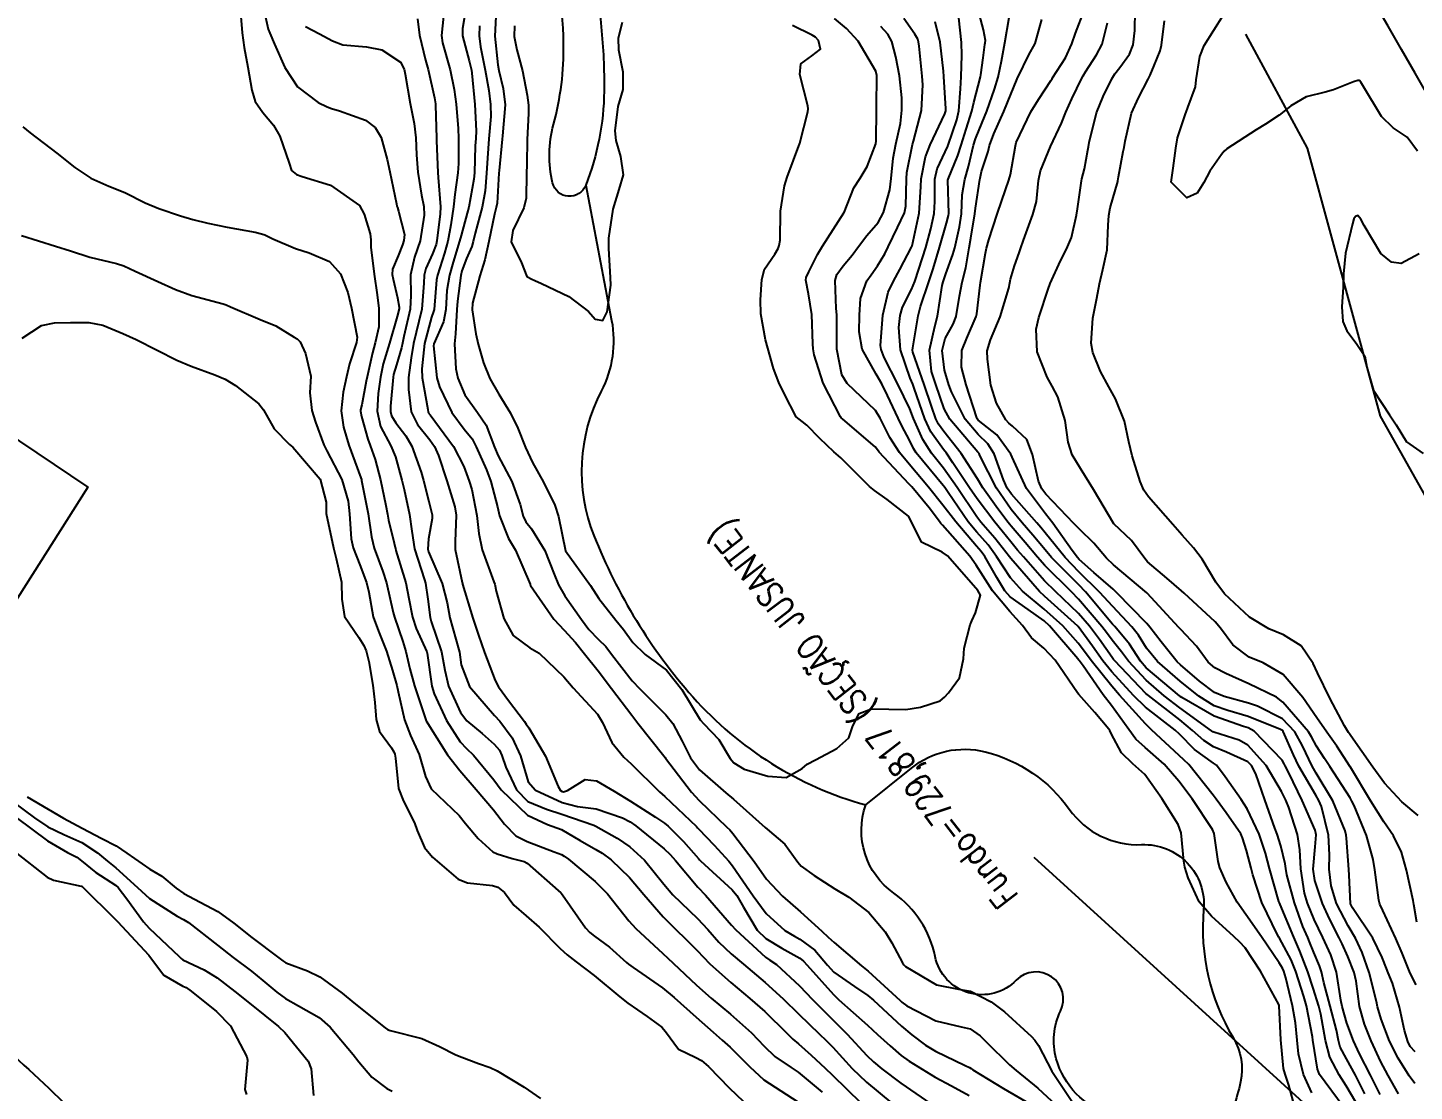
# Model space of a CAD drawing. Header units: metres. Extents: x 318500 to 325275, y 7408834 to 7428799.
# Drawn here: x 320162.8 to 320243.8, y 7410652.6 to 7410714.8 of the extents above; entities that cross this region are included whole.
import ezdxf

# ---------------------------------------------------------------- set-up
doc = ezdxf.new("R2010")
doc.units = ezdxf.units.M
doc.header["$MEASUREMENT"] = 0
doc.linetypes.add('CONTINUO', pattern=[0])
for name, color, linetype in [('Curvas de Nivel 1m', 11, 'Continuous'), ('Curvas de Nivel 5m', 15, 'Continuous'), ('Divisas', 45, 'Continuous'), ('Edificações', 30, 'Continuous'), ('Hidrografia', 140, 'Continuous'), ('Linha Férrea', 20, 'Continuous'), ('TEXTO', 45, 'Continuous'), ('Vias Secundárias', 230, 'Continuous')]:
    doc.layers.add(name, color=color, linetype=linetype)
doc.styles.add('ROMANS', font='romans', dxfattribs={"height": 0.2})

msp = doc.modelspace()

# ---------------------------------------------------------------- linework, layer by layer
at = {"layer": 'Curvas de Nivel 1m', "flags": 128}
for points, elevation in [([(320176.603, 7410715.721), (320176.833, 7410714.677), (320176.923, 7410714.435), (320177.21, 7410713.801), (320177.799, 7410712.421), (320178.543, 7410711.294), (320179.756, 7410710.392), (320180.274, 7410710.131), (320180.527, 7410710.031), (320180.994, 7410709.907), (320182.52, 7410709.361), (320183.08, 7410708.916), (320183.427, 7410708.346), (320183.771, 7410707.06), (320183.942, 7410706.338), (320184.324, 7410704.46), (320184.351, 7410704.331), (320184.374, 7410704.256), (320184.447, 7410704.041), (320184.786, 7410702.677), (320184.762, 7410702.325), (320184.68, 7410702.072), (320184.416, 7410701.427), (320184.084, 7410700.655), (320184.074, 7410700.335), (320184.124, 7410700.062), (320184.38, 7410698.985), (320184.481, 7410698.438), (320184.479, 7410698.328), (320184.366, 7410697.881), (320183.91, 7410696.337), (320183.548, 7410695.125), (320183.388, 7410694.344), (320183.257, 7410693.395), (320183.19, 7410692.347), (320183.389, 7410691.451), (320183.986, 7410690.334), (320184.26, 7410689.687), (320184.636, 7410688.324), (320184.767, 7410687.787), (320185.091, 7410686.317), (320185.225, 7410685.34), (320185.376, 7410684.312), (320185.961, 7410682.505), (320186.023, 7410682.302), (320186.146, 7410681.38), (320186.291, 7410680.298), (320186.352, 7410680.073), (320186.956, 7410678.292), (320187.154, 7410677.229), (320187.367, 7410676.287), (320188.057, 7410674.755), (320188.441, 7410674.274), (320189.319, 7410673.537), (320190.037, 7410672.905), (320190.335, 7410672.547), (320190.482, 7410672.243), (320190.702, 7410671.558), (320191.332, 7410670.23), (320191.99, 7410669.565), (320193.085, 7410669.108), (320193.979, 7410668.818), (320195.844, 7410668.172), (320195.935, 7410668.136), (320195.969, 7410668.112), (320197.218, 7410667.407), (320197.958, 7410666.906), (320198.806, 7410666.131), (320199.929, 7410664.73), (320200.463, 7410664.112), (320201.899, 7410662.722), (320202.5, 7410662.081), (320203.154, 7410661.342), (320203.876, 7410660.648), (320204.586, 7410660.053), (320205.854, 7410658.981), (320206.906, 7410658.024), (320207.827, 7410657.132), (320209.006, 7410655.992), (320209.417, 7410655.597), (320209.802, 7410655.206), (320210.941, 7410653.968), (320211.778, 7410653.154), (320213.249, 7410651.938)], 734), ([(320187.101, 7410715.799), (320186.954, 7410714.296), (320187.015, 7410713.864), (320187.459, 7410712.291), (320187.689, 7410711.142), (320187.804, 7410710.287), (320187.93, 7410708.872), (320187.946, 7410708.286), (320187.95, 7410706.823), (320187.903, 7410706.286), (320187.731, 7410705.017), (320187.654, 7410704.288), (320187.496, 7410703.232), (320187.32, 7410702.291), (320187.134, 7410701.579), (320186.714, 7410700.297), (320186.661, 7410700.033), (320186.515, 7410698.299), (320186.492, 7410698.175), (320186.365, 7410697.842), (320185.962, 7410696.306), (320185.8, 7410694.836), (320185.816, 7410694.308), (320186.147, 7410692.448), (320186.178, 7410692.302), (320186.216, 7410692.228), (320186.288, 7410692.137), (320187.646, 7410690.286), (320188.253, 7410689.129), (320188.568, 7410688.275), (320188.718, 7410687.788), (320189.013, 7410686.268), (320189.134, 7410685.201), (320189.327, 7410684.263), (320190.018, 7410682.396), (320190.062, 7410682.251), (320190.154, 7410681.842), (320190.591, 7410680.243), (320191.14, 7410679.254), (320192.113, 7410678.522), (320192.649, 7410678.215), (320194.09, 7410676.839), (320194.643, 7410676.192), (320196.057, 7410674.649), (320196.354, 7410674.165), (320196.891, 7410673.01), (320197.595, 7410672.147), (320198.024, 7410671.748), (320199.691, 7410670.123), (320199.996, 7410669.838), (320201.842, 7410668.092), (320201.904, 7410668.026), (320201.969, 7410667.961), (320202.883, 7410667), (320203.732, 7410666.063), (320203.946, 7410665.792), (320205.153, 7410664.048), (320205.905, 7410663.017), (320206.995, 7410662.023), (320207.561, 7410661.689), (320207.885, 7410661.513), (320208.756, 7410660.874), (320209.493, 7410659.986), (320209.864, 7410659.59), (320211.078, 7410658.741), (320211.844, 7410658.233), (320212.175, 7410657.955), (320213.817, 7410656.426), (320214.421, 7410655.921), (320215.223, 7410655.328), (320215.801, 7410654.978), (320217.54, 7410654.135), (320217.791, 7410654.025), (320217.876, 7410653.964), (320217.987, 7410653.877), (320219.774, 7410652.788), (320221.452, 7410651.825)], 731), ([(320190.152, 7410715.804), (320190.076, 7410714.258), (320190.238, 7410712.581), (320190.302, 7410712.254), (320190.544, 7410711.195), (320190.678, 7410710.248), (320190.512, 7410708.43), (320190.487, 7410708.25), (320190.318, 7410706.417), (320190.305, 7410706.253), (320190.194, 7410704.513), (320190.153, 7410704.254), (320190.05, 7410703.86), (320189.714, 7410702.261), (320189.487, 7410701.191), (320189.193, 7410700.268), (320188.765, 7410698.663), (320188.746, 7410698.274), (320188.953, 7410696.868), (320189.098, 7410696.269), (320189.409, 7410695.188), (320189.776, 7410694.258), (320190.307, 7410693.357), (320190.988, 7410692.24), (320191.411, 7410691.363), (320191.858, 7410690.226), (320192.257, 7410689.351), (320192.903, 7410688.213), (320193.569, 7410686.858), (320193.792, 7410686.204), (320194.19, 7410684.2), (320195.658, 7410682.178), (320196.149, 7410681.417), (320197.125, 7410680.155), (320197.578, 7410679.602), (320198.117, 7410678.838), (320198.846, 7410678.133), (320200.097, 7410677.231), (320200.989, 7410676.106), (320202.054, 7410674.326), (320202.263, 7410674.087), (320203.145, 7410673.178), (320203.802, 7410672.063), (320204.026, 7410671.822), (320204.626, 7410671.449), (320206.015, 7410671.033), (320207.081, 7410670.957), (320208.022, 7410671.476), (320208.304, 7410671.728), (320208.791, 7410671.999), (320210.037, 7410672.647), (320210.733, 7410673.283), (320210.97, 7410673.971), (320211.341, 7410674.687), (320212.065, 7410674.965), (320213.065, 7410674.945), (320214.065, 7410674.928), (320214.921, 7410675.063), (320216.073, 7410675.438), (320216.331, 7410675.643), (320216.563, 7410675.895), (320217.201, 7410676.781), (320217.432, 7410677.887), (320217.481, 7410678.521), (320217.829, 7410679.883), (320217.911, 7410680.104), (320218.14, 7410680.579), (320218.432, 7410681.6), (320218.261, 7410681.878), (320218.162, 7410682.009), (320216.507, 7410683.897), (320216.192, 7410684.115), (320214.981, 7410684.702), (320214.383, 7410685.927), (320214.214, 7410686.215), (320212.984, 7410687.193), (320212.236, 7410687.713), (320211.939, 7410687.963), (320210.265, 7410689.621), (320209.86, 7410689.986), (320209.038, 7410690.759), (320208.285, 7410691.538), (320208.019, 7410691.745), (320207.665, 7410692.019), (320206.987, 7410693.353), (320206.65, 7410694.035), (320206.332, 7410694.856), (320205.999, 7410696.044), (320205.879, 7410696.521), (320205.597, 7410698.048), (320205.578, 7410698.852), (320205.655, 7410700.047), (320205.807, 7410700.648), (320206.422, 7410701.522), (320206.609, 7410701.856), (320206.679, 7410702.036), (320206.733, 7410702.336), (320206.756, 7410704.035), (320206.986, 7410705.518), (320207.128, 7410706.03), (320207.498, 7410707.022), (320207.886, 7410708.019), (320208.349, 7410709.833), (320208.372, 7410710.012), (320208.347, 7410710.198), (320207.884, 7410712.02), (320207.936, 7410712.653), (320208.576, 7410713.106), (320209.082, 7410713.503), (320208.97, 7410714.004), (320208.792, 7410714.207), (320208.593, 7410714.312), (320207.457, 7410714.886)], 728), ([(320241.773, 7410652.438), (320241.203, 7410653.566), (320240.566, 7410654.809), (320240.2, 7410655.576), (320239.825, 7410656.611), (320239.545, 7410657.584), (320239.471, 7410657.96), (320239.22, 7410659.59), (320238.882, 7410660.597), (320238.41, 7410661.602), (320237.906, 7410662.672), (320237.527, 7410663.616), (320237.354, 7410664.193), (320237.125, 7410665.622), (320237.069, 7410666.731), (320236.934, 7410667.626), (320236.425, 7410669.202), (320236.247, 7410669.636), (320236.008, 7410670.146), (320235.112, 7410671.649), (320234.042, 7410672.845), (320233.523, 7410673.146), (320232.049, 7410673.601), (320231.992, 7410673.634), (320231.919, 7410673.692), (320230.069, 7410675.019), (320229.142, 7410675.729), (320228.094, 7410676.65), (320227.073, 7410677.756), (320226.657, 7410678.303), (320226.122, 7410678.979), (320225.776, 7410679.425), (320225.509, 7410679.779), (320224.154, 7410681.373), (320223.739, 7410681.804), (320222.183, 7410683.343), (320221.749, 7410683.827), (320221.037, 7410684.676), (320220.208, 7410685.646), (320220.113, 7410685.755), (320220.037, 7410685.853), (320219.438, 7410686.645), (320218.569, 7410687.875), (320218.248, 7410688.407), (320217.302, 7410689.89), (320216.283, 7410691.162), (320215.97, 7410691.588), (320215.82, 7410691.907), (320215.571, 7410692.641), (320215.135, 7410693.918), (320214.479, 7410695.797), (320214.461, 7410695.928), (320214.477, 7410696.054), (320214.79, 7410697.924), (320214.921, 7410698.465), (320215.408, 7410699.915), (320215.659, 7410700.663), (320216.038, 7410701.906), (320216.444, 7410703.333), (320216.564, 7410703.783), (320216.577, 7410703.899), (320216.526, 7410705.853), (320216.532, 7410705.899), (320217.106, 7410707.289), (320217.292, 7410707.892), (320217.587, 7410708.821), (320217.919, 7410709.886), (320218.039, 7410710.383), (320218.419, 7410711.881), (320218.443, 7410711.999), (320218.577, 7410712.991), (320218.686, 7410713.781), (320218.703, 7410713.878), (320218.71, 7410713.997), (320218.597, 7410714.627), (320218.261, 7410715.883)], 734), ([(320243.804, 7410654.934), (320243.519, 7410655.246), (320243.373, 7410655.537), (320243.179, 7410656.18), (320242.889, 7410657.544), (320242.474, 7410658.938), (320242.232, 7410659.555), (320242.126, 7410659.809), (320241.879, 7410660.435), (320241.328, 7410661.566), (320240.152, 7410663.342), (320240.036, 7410663.579), (320239.945, 7410665.255), (320239.924, 7410665.58), (320239.796, 7410667.41), (320239.775, 7410667.583), (320239.718, 7410667.839), (320238.993, 7410669.595), (320238.024, 7410671.214), (320237.79, 7410671.614), (320237.228, 7410672.808), (320236.78, 7410673.629), (320236.061, 7410674.382), (320234.596, 7410675.131), (320234.075, 7410675.298), (320232.656, 7410675.681), (320232.083, 7410675.917), (320231.22, 7410676.576), (320230.107, 7410677.533), (320229.916, 7410677.722), (320228.974, 7410678.879), (320228.314, 7410679.738), (320228.133, 7410679.949), (320226.369, 7410681.767), (320226.163, 7410681.957), (320225.04, 7410682.924), (320224.188, 7410683.697), (320224.095, 7410683.801), (320223.772, 7410684.226), (320222.659, 7410685.816), (320222.218, 7410686.349), (320221.112, 7410687.837), (320220.267, 7410689.676), (320220.194, 7410689.851), (320219.383, 7410690.966), (320218.29, 7410691.837), (320218.246, 7410691.88), (320218.207, 7410691.965), (320217.58, 7410693.887), (320217.308, 7410694.917), (320217.334, 7410695.89), (320217.625, 7410696.619), (320218.17, 7410697.882), (320218.209, 7410698.045), (320218.398, 7410699.72), (320218.418, 7410699.88), (320218.712, 7410701.59), (320218.775, 7410701.875), (320218.92, 7410702.358), (320219.404, 7410703.866), (320219.664, 7410704.66), (320220.081, 7410705.856), (320220.168, 7410706.172), (320220.46, 7410707.851), (320220.512, 7410708.045), (320221.359, 7410709.838), (320221.814, 7410710.558), (320222.558, 7410711.683), (320222.606, 7410711.773), (320222.635, 7410711.819), (320223.391, 7410712.999), (320223.767, 7410713.808), (320223.969, 7410714.433), (320224.507, 7410715.801)], 737), ([(320243.905, 7410662.513), (320243.731, 7410663.533), (320243.685, 7410663.772), (320243.309, 7410665.54), (320243.011, 7410666.595), (320242.538, 7410667.551), (320241.982, 7410668.359), (320241.213, 7410669.568), (320240.03, 7410671.563), (320240.018, 7410671.58), (320239.228, 7410672.778), (320238.653, 7410673.601), (320238.063, 7410674.452), (320237.255, 7410675.622), (320236.1, 7410676.971), (320234.936, 7410677.652), (320234.113, 7410677.978), (320233.162, 7410678.716), (320232.445, 7410679.685), (320232.135, 7410680.041), (320230.322, 7410681.718), (320230.162, 7410681.866), (320229.298, 7410682.604), (320228.187, 7410683.547), (320228.014, 7410683.743), (320227.247, 7410684.801), (320226.21, 7410685.77), (320225.019, 7410687.788), (320224.258, 7410689.012), (320223.778, 7410689.805), (320223.548, 7410690.537), (320223.37, 7410691.809), (320222.932, 7410693.192), (320222.615, 7410693.817), (320222.328, 7410694.333), (320221.728, 7410695.829), (320221.67, 7410697.138), (320221.841, 7410697.828), (320222.396, 7410699.541), (320222.469, 7410699.75), (320222.497, 7410699.819), (320223.095, 7410701.138), (320223.444, 7410701.81), (320223.742, 7410702.502), (320224.041, 7410703.804), (320224.088, 7410704.171), (320224.322, 7410705.802), (320224.351, 7410705.933), (320224.491, 7410706.518), (320224.698, 7410707.606), (320224.727, 7410707.797), (320224.767, 7410708.051), (320225.204, 7410709.79), (320225.584, 7410710.745), (320226.103, 7410711.777), (320226.277, 7410712.062), (320226.57, 7410712.436), (320227.136, 7410713.207), (320227.336, 7410713.759), (320227.431, 7410714.59), (320227.461, 7410715.757)], 739), ([(320179.019, 7410714.829), (320179.826, 7410714.391), (320180.584, 7410713.99), (320181.194, 7410713.76), (320182.579, 7410713.641), (320183.459, 7410713.464), (320184.566, 7410712.743), (320184.774, 7410712.327), (320184.835, 7410712.046), (320185.117, 7410710.321), (320185.353, 7410709.152), (320185.453, 7410708.316), (320185.491, 7410707.319), (320185.578, 7410706.314), (320185.792, 7410704.979), (320185.916, 7410704.308), (320185.943, 7410703.805), (320185.707, 7410702.311), (320185.376, 7410701.355), (320185.147, 7410700.319), (320185.17, 7410699.106), (320185.116, 7410698.319), (320184.753, 7410696.723), (320184.666, 7410696.325), (320184.609, 7410696.063), (320184.331, 7410695.058), (320184.156, 7410694.499), (320184.126, 7410694.333), (320183.983, 7410692.646), (320183.97, 7410692.335), (320184.031, 7410692.077), (320184.283, 7410691.673), (320184.862, 7410690.907), (320185.225, 7410690.316), (320185.767, 7410688.787), (320185.898, 7410688.305), (320186.222, 7410687.078), (320186.407, 7410686.298), (320186.414, 7410686.092), (320186.196, 7410684.904), (320186.148, 7410684.301), (320186.187, 7410684.13), (320186.984, 7410682.292), (320187.276, 7410681.156), (320187.441, 7410680.287), (320187.971, 7410678.422), (320188.002, 7410678.281), (320188.099, 7410677.53), (320188.59, 7410676.272), (320190.055, 7410674.57), (320190.355, 7410674.245), (320191.073, 7410673.267), (320191.565, 7410672.227), (320192.007, 7410670.699), (320192.437, 7410670.216), (320193.989, 7410669.494), (320194.9, 7410669.272), (320195.984, 7410669.134), (320197.53, 7410668.593), (320197.973, 7410668.359), (320198.303, 7410668.137), (320199.957, 7410666.797), (320200.304, 7410666.465), (320200.616, 7410666.11), (320201.927, 7410664.555), (320202.359, 7410664.083), (320203.894, 7410662.327), (320204.141, 7410662.057), (320205.874, 7410660.465), (320206.124, 7410660.288), (320206.512, 7410660.03), (320207.852, 7410658.797), (320208.62, 7410657.998), (320209.822, 7410656.786), (320210.634, 7410655.972), (320211.798, 7410654.724), (320212.186, 7410654.347), (320212.664, 7410653.947), (320213.778, 7410653.104), (320215.526, 7410651.904)], 733), ([(320185.548, 7410715.265), (320185.663, 7410714.314), (320186.016, 7410712.86), (320186.175, 7410712.306), (320186.535, 7410710.661), (320186.601, 7410710.299), (320186.606, 7410710.222), (320186.661, 7410708.298), (320186.666, 7410708.14), (320186.741, 7410706.297), (320186.76, 7410706.012), (320186.885, 7410704.296), (320186.866, 7410703.876), (320186.683, 7410702.297), (320186.633, 7410702.092), (320186.419, 7410701.538), (320186.03, 7410700.681), (320185.94, 7410700.307), (320185.924, 7410699.839), (320185.799, 7410698.309), (320185.638, 7410697.586), (320185.325, 7410696.315), (320185.178, 7410695.476), (320185.035, 7410694.319), (320185.017, 7410693.612), (320185.174, 7410692.317), (320185.546, 7410691.574), (320186.274, 7410690.688), (320186.545, 7410690.297), (320186.785, 7410689.771), (320187.256, 7410688.29), (320187.731, 7410686.771), (320187.812, 7410686.284), (320187.741, 7410684.738), (320187.752, 7410684.284), (320188.161, 7410682.348), (320188.177, 7410682.28), (320188.185, 7410682.254), (320188.774, 7410680.27), (320189.117, 7410679.262), (320189.457, 7410678.26), (320190.086, 7410676.626), (320190.287, 7410676.247), (320190.856, 7410675.45), (320191.807, 7410674.224), (320191.905, 7410674.079), (320192.046, 7410673.854), (320193.027, 7410672.21), (320193.767, 7410670.439), (320193.9, 7410670.201), (320193.999, 7410670.142), (320194.069, 7410670.128), (320194.312, 7410670.195), (320195.342, 7410670.848), (320196.009, 7410670.765), (320197.043, 7410670.154), (320197.991, 7410669.567), (320199.458, 7410668.645), (320199.973, 7410668.297), (320200.186, 7410668.117), (320201.078, 7410667.22), (320201.951, 7410666.217), (320202.01, 7410666.149), (320202.073, 7410666.088), (320203.925, 7410664.396), (320204.194, 7410664.057), (320204.581, 7410663.383), (320205.378, 7410662.045), (320205.885, 7410661.556), (320206.835, 7410660.981), (320207.874, 7410660.402), (320208.099, 7410660.233), (320208.311, 7410660.003), (320209.844, 7410658.278), (320210.149, 7410657.977), (320211.818, 7410656.495), (320212.405, 7410655.951), (320213.146, 7410655.283), (320213.798, 7410654.724), (320214.257, 7410654.385), (320215.013, 7410653.912), (320215.783, 7410653.462), (320216.726, 7410652.94), (320217.767, 7410652.379)], 732), ([(320189.181, 7410714.857), (320189.15, 7410714.272), (320189.222, 7410713.629), (320189.501, 7410712.266), (320189.721, 7410711.084), (320189.823, 7410710.261), (320189.828, 7410709.565), (320189.723, 7410708.262), (320189.631, 7410707.125), (320189.588, 7410706.263), (320189.507, 7410705.222), (320189.328, 7410704.267), (320188.91, 7410702.748), (320188.804, 7410702.274), (320188.725, 7410701.976), (320188.415, 7410701.265), (320188.141, 7410700.545), (320188.077, 7410700.283), (320187.88, 7410698.782), (320187.856, 7410698.285), (320187.764, 7410696.877), (320187.71, 7410696.286), (320187.793, 7410694.82), (320187.909, 7410694.284), (320188.306, 7410693.319), (320189.056, 7410692.269), (320189.557, 7410691.535), (320190.051, 7410690.253), (320190.263, 7410689.75), (320191.05, 7410688.238), (320191.546, 7410686.904), (320191.725, 7410686.227), (320191.876, 7410685.894), (320192.203, 7410685.474), (320192.981, 7410684.212), (320193.534, 7410682.842), (320193.776, 7410682.204), (320194.151, 7410681.577), (320195.129, 7410680.185), (320195.556, 7410679.61), (320196.119, 7410679.023), (320196.551, 7410678.6), (320196.884, 7410678.158), (320198.087, 7410676.609), (320198.538, 7410676.135), (320200.058, 7410674.624), (320200.456, 7410674.114), (320201.014, 7410673.079), (320201.495, 7410672.098), (320202.02, 7410671.408), (320203.546, 7410670.067), (320203.994, 7410669.688), (320205.855, 7410668.041), (320205.969, 7410667.949), (320207.004, 7410667.068), (320207.752, 7410666.013), (320207.947, 7410665.785), (320208.71, 7410665.226), (320209.927, 7410664.463), (320210.728, 7410663.972), (320211.907, 7410663.072), (320212.85, 7410661.946), (320213.24, 7410661.296), (320213.872, 7410660.134), (320213.957, 7410660.015), (320214.048, 7410659.927), (320215.854, 7410658.852), (320217.147, 7410658.591), (320217.849, 7410658.473), (320219.04, 7410657.862), (320219.831, 7410657.261), (320221.412, 7410655.826), (320221.608, 7410655.623), (320221.805, 7410655.308), (320222.599, 7410653.812), (320223.764, 7410652.052)], 729), ([(320191.214, 7410714.858), (320191.186, 7410714.241), (320191.348, 7410713.469), (320191.674, 7410712.233), (320191.951, 7410710.816), (320192.035, 7410710.227), (320192.039, 7410709.741), (320191.948, 7410708.228), (320191.93, 7410706.787), (320191.921, 7410706.228), (320191.898, 7410704.789), (320191.762, 7410704.23), (320191.114, 7410702.917), (320191.027, 7410702.241), (320191.629, 7410701.015), (320191.939, 7410700.227), (320192.235, 7410700.06), (320192.397, 7410699.996), (320192.788, 7410699.822), (320194.383, 7410699.052), (320195.541, 7410698.182), (320195.927, 7410697.738), (320196.365, 7410697.643), (320196.628, 7410698.166), (320196.837, 7410699.72), (320196.83, 7410700.164), (320196.732, 7410701.859), (320196.719, 7410702.166), (320196.729, 7410702.461), (320196.978, 7410704.162), (320197.328, 7410705.296), (320197.575, 7410706.154), (320197.43, 7410707.222), (320197.161, 7410708.16), (320197.084, 7410708.73), (320197.264, 7410710.159), (320197.557, 7410711.142), (320197.561, 7410712.155), (320197.305, 7410713.434), (320197.283, 7410714.16), (320197.513, 7410715.071)], 727), ([(320236.795, 7410651.624), (320236.429, 7410652.981), (320236.213, 7410653.634), (320236.125, 7410653.967), (320235.972, 7410655.638), (320235.86, 7410657.619), (320235.856, 7410657.64), (320235.841, 7410657.69), (320234.78, 7410659.651), (320233.883, 7410661), (320233.569, 7410661.347), (320233.218, 7410661.67), (320231.907, 7410662.854), (320231.2, 7410663.701), (320230.558, 7410665.094), (320230.357, 7410665.714), (320230.3, 7410666.062), (320230.147, 7410667.717), (320229.977, 7410668.207), (320229.018, 7410669.73), (320228.021, 7410671.123), (320227.316, 7410671.751), (320226.665, 7410672.389), (320226.048, 7410673.527), (320225.974, 7410673.696), (320225.918, 7410673.772), (320225.101, 7410674.748), (320224.164, 7410675.799), (320224.082, 7410675.904), (320222.777, 7410677.813), (320222.117, 7410678.509), (320221.413, 7410679.12), (320220.883, 7410679.839), (320220.142, 7410680.645), (320219.129, 7410681.865), (320218.182, 7410683.356), (320217.805, 7410683.884), (320216.208, 7410685.697), (320216.108, 7410685.801), (320216.029, 7410685.903), (320215.424, 7410686.71), (320214.409, 7410687.927), (320214.243, 7410688.117), (320212.502, 7410689.957), (320212.404, 7410690.09), (320212.273, 7410690.279), (320210.389, 7410691.879), (320210.29, 7410691.96), (320210.247, 7410692.025), (320209.241, 7410693.996), (320208.709, 7410695.641), (320208.648, 7410696.006), (320208.635, 7410696.288), (320208.571, 7410698.007), (320208.388, 7410699.216), (320208.224, 7410700.013), (320208.248, 7410700.167), (320208.407, 7410700.487), (320208.913, 7410701.513), (320209.2, 7410701.998), (320210.45, 7410703.949), (320210.465, 7410703.965), (320211.039, 7410705.407), (320211.392, 7410705.971), (320211.804, 7410706.653), (320212.305, 7410707.962), (320212.333, 7410708.141), (320212.36, 7410709.962), (320212.361, 7410710.133), (320212.381, 7410711.962), (320212.308, 7410712.218), (320211.275, 7410713.973), (320210.597, 7410714.7), (320209.899, 7410715.286)], 729), ([(320239.603, 7410651.742), (320238.227, 7410653.603), (320238.099, 7410653.911), (320237.84, 7410655.61), (320237.813, 7410655.802), (320237.453, 7410657.616), (320237.31, 7410658.156), (320236.835, 7410659.626), (320236.557, 7410660.31), (320235.889, 7410661.563), (320235.84, 7410661.64), (320235.766, 7410661.767), (320234.86, 7410663.651), (320234.328, 7410665.272), (320234.233, 7410665.657), (320233.96, 7410666.699), (320233.734, 7410667.43), (320233.619, 7410667.665), (320232.779, 7410668.887), (320232.179, 7410669.687), (320232.004, 7410669.927), (320230.588, 7410671.712), (320230.307, 7410671.99), (320230.035, 7410672.233), (320228.405, 7410673.736), (320228.055, 7410674.088), (320226.551, 7410675.763), (320226.088, 7410676.301), (320224.889, 7410677.788), (320224.556, 7410678.235), (320224.12, 7410678.813), (320223.238, 7410679.809), (320222.145, 7410680.795), (320220.874, 7410681.839), (320220.172, 7410682.622), (320219.367, 7410683.862), (320218.865, 7410684.539), (320218.204, 7410685.29), (320217.711, 7410685.885), (320216.529, 7410687.604), (320216.334, 7410687.899), (320216.242, 7410688.022), (320214.678, 7410689.924), (320214.52, 7410690.173), (320214.277, 7410690.67), (320213.841, 7410691.492), (320213.616, 7410691.94), (320212.998, 7410693.261), (320212.658, 7410693.955), (320212.328, 7410694.512), (320211.512, 7410695.968), (320211.342, 7410696.988), (320211.361, 7410697.97), (320211.426, 7410698.927), (320211.795, 7410699.966), (320212.042, 7410700.327), (320212.413, 7410700.838), (320212.834, 7410701.544), (320213.042, 7410701.951), (320213.58, 7410703.081), (320213.98, 7410703.937), (320214.07, 7410704.322), (320214.102, 7410705.936), (320214.134, 7410706.287), (320214.457, 7410707.931), (320214.512, 7410708.127), (320214.979, 7410709.923), (320215.06, 7410711.415), (320215.019, 7410711.923), (320214.835, 7410713.677), (320214.804, 7410713.927), (320214.758, 7410714.094), (320214.595, 7410714.382), (320213.957, 7410715.293)], 731), ([(320240.587, 7410651.572), (320239.781, 7410652.952), (320239.373, 7410653.586), (320238.822, 7410654.616), (320238.569, 7410655.599), (320238.305, 7410657.131), (320238.187, 7410657.605), (320237.856, 7410658.659), (320237.54, 7410659.615), (320237.082, 7410660.822), (320236.73, 7410661.627), (320235.918, 7410663.54), (320235.88, 7410663.64), (320235.854, 7410663.708), (320235.293, 7410665.647), (320235.064, 7410666.544), (320234.7, 7410667.653), (320233.992, 7410669.123), (320233.639, 7410669.665), (320232.71, 7410670.989), (320232.214, 7410671.687), (320232.099, 7410671.758), (320232.031, 7410671.791), (320230.928, 7410672.596), (320230.048, 7410673.482), (320229.787, 7410673.723), (320228.07, 7410675.066), (320227.364, 7410675.751), (320226.1, 7410677.135), (320225.576, 7410677.778), (320224.959, 7410678.628), (320224.13, 7410679.777), (320224.111, 7410679.8), (320222.156, 7410681.547), (320221.871, 7410681.824), (320220.188, 7410683.749), (320220.11, 7410683.851), (320219.269, 7410684.932), (320218.447, 7410685.876), (320218.215, 7410686.18), (320217.056, 7410687.892), (320216.257, 7410689.028), (320215.569, 7410689.911), (320215.051, 7410690.691), (320214.52, 7410691.927), (320214.298, 7410692.486), (320213.595, 7410693.941), (320212.808, 7410695.488), (320212.618, 7410695.956), (320212.588, 7410696.192), (320212.715, 7410697.955), (320213.035, 7410699.306), (320213.337, 7410699.946), (320213.718, 7410700.633), (320214.401, 7410701.93), (320214.431, 7410702.016), (320214.84, 7410703.924), (320214.94, 7410705.456), (320214.96, 7410705.923), (320215.212, 7410707.207), (320215.48, 7410707.915), (320216.34, 7410709.715), (320216.4, 7410709.902), (320216.41, 7410710.023), (320216.288, 7410711.904), (320216.258, 7410712.211), (320216.063, 7410713.908), (320215.787, 7410715.097)], 732), ([(320240.861, 7410652.482), (320240.323, 7410653.575), (320239.799, 7410654.523), (320239.432, 7410655.211), (320239.326, 7410655.587), (320239.209, 7410656.2), (320238.852, 7410657.595), (320238.479, 7410658.983), (320238.338, 7410659.603), (320238.22, 7410659.951), (320237.881, 7410660.745), (320237.638, 7410661.364), (320237.53, 7410661.615), (320237.257, 7410662.262), (320236.761, 7410663.627), (320236.311, 7410665.268), (320236.256, 7410665.635), (320236.222, 7410665.905), (320235.963, 7410666.971), (320235.747, 7410667.642), (320235.614, 7410668.005), (320235.027, 7410669.65), (320234.512, 7410671.166), (320234.258, 7410671.658), (320234.032, 7410671.874), (320232.798, 7410672.439), (320232.041, 7410672.742), (320231.466, 7410673.12), (320230.809, 7410673.709), (320230.059, 7410674.324), (320228.23, 7410675.739), (320228.082, 7410675.87), (320226.268, 7410677.768), (320226.198, 7410677.856), (320226.112, 7410677.97), (320225.367, 7410679.026), (320224.797, 7410679.79), (320224.141, 7410680.533), (320222.801, 7410681.814), (320222.169, 7410682.445), (320220.936, 7410683.839), (320220.592, 7410684.242), (320220.199, 7410684.723), (320219.69, 7410685.343), (320219.268, 7410685.864), (320218.23, 7410687.235), (320217.783, 7410687.885), (320216.815, 7410689.341), (320216.444, 7410689.898), (320216.272, 7410690.125), (320215.527, 7410691.156), (320215.17, 7410691.917), (320214.553, 7410693.69), (320214.472, 7410693.928), (320214.325, 7410694.288), (320213.746, 7410695.939), (320213.662, 7410697.239), (320213.736, 7410697.94), (320213.879, 7410698.436), (320214.393, 7410699.455), (320214.588, 7410699.927), (320215.037, 7410701.304), (320215.226, 7410701.918), (320215.529, 7410703.002), (320215.724, 7410703.911), (320215.765, 7410704.606), (320215.766, 7410705.911), (320215.888, 7410706.511), (320216.509, 7410707.84), (320216.527, 7410707.883), (320216.534, 7410707.9), (320217.038, 7410709.382), (320217.152, 7410709.894), (320217.258, 7410711.185), (320217.304, 7410711.893), (320217.329, 7410713.142), (320217.311, 7410713.893), (320217.166, 7410715.333)], 733), ([(320243.783, 7410653.075), (320243.461, 7410653.535), (320242.815, 7410654.56), (320242.317, 7410655.552), (320241.829, 7410656.839), (320241.607, 7410657.562), (320241.541, 7410657.867), (320241.124, 7410659.567), (320240.712, 7410660.741), (320240.323, 7410661.576), (320239.901, 7410662.3), (320239.218, 7410663.591), (320238.893, 7410664.639), (320238.785, 7410665.597), (320238.797, 7410666.436), (320238.75, 7410667.598), (320238.334, 7410669.266), (320238.184, 7410669.607), (320238.005, 7410669.934), (320237.019, 7410671.625), (320236.693, 7410672.286), (320236.096, 7410673.639), (320236.051, 7410673.695), (320235.936, 7410673.757), (320234.063, 7410674.527), (320232.872, 7410674.874), (320232.072, 7410675.153), (320231.18, 7410675.704), (320230.093, 7410676.576), (320228.756, 7410677.734), (320228.118, 7410678.506), (320227.646, 7410679.268), (320227.26, 7410679.753), (320226.148, 7410680.947), (320225.37, 7410681.782), (320224.177, 7410682.966), (320223.374, 7410683.808), (320222.204, 7410685.247), (320221.948, 7410685.564), (320221.721, 7410685.827), (320220.235, 7410687.511), (320219.991, 7410687.854), (320219.764, 7410688.341), (320219.221, 7410689.866), (320218.848, 7410690.444), (320218.281, 7410690.986), (320217.532, 7410691.888), (320216.734, 7410693.476), (320216.581, 7410693.897), (320216.333, 7410694.742), (320216.19, 7410695.902), (320216.357, 7410696.604), (320216.824, 7410697.437), (320217, 7410697.894), (320217.203, 7410699.077), (320217.363, 7410699.89), (320217.565, 7410700.736), (320217.772, 7410701.887), (320217.869, 7410702.453), (320218.086, 7410703.884), (320218.126, 7410704.212), (320218.378, 7410705.881), (320218.397, 7410705.965), (320218.487, 7410706.346), (320218.865, 7410707.514), (320218.96, 7410707.873), (320219.197, 7410708.55), (320219.792, 7410709.861), (320220.011, 7410710.385), (320220.559, 7410711.769), (320220.584, 7410711.825), (320220.601, 7410711.849), (320221.25, 7410713.17), (320221.617, 7410713.835), (320222.008, 7410715.233)], 736), ([(320243.86, 7410658.838), (320243.52, 7410659.535), (320243.041, 7410660.702), (320242.681, 7410661.548), (320241.914, 7410663.187), (320241.753, 7410663.562), (320241.692, 7410663.793), (320241.455, 7410665.565), (320241.353, 7410666.17), (320240.967, 7410667.57), (320240.252, 7410669.321), (320240.118, 7410669.579), (320240.003, 7410669.77), (320238.829, 7410671.598), (320238.508, 7410672.076), (320238.042, 7410672.791), (320237.763, 7410673.331), (320237.588, 7410673.617), (320236.076, 7410675.354), (320235.714, 7410675.644), (320234.091, 7410676.422), (320232.75, 7410677.031), (320232.105, 7410677.358), (320231.719, 7410677.696), (320231.038, 7410678.625), (320230.129, 7410679.606), (320230.014, 7410679.721), (320228.16, 7410681.721), (320228.139, 7410681.74), (320226.184, 7410683.383), (320225.789, 7410683.776), (320225.049, 7410684.638), (320224.207, 7410685.462), (320223.874, 7410685.803), (320222.235, 7410687.506), (320221.998, 7410687.824), (320221.807, 7410688.267), (320221.466, 7410689.832), (320221.141, 7410690.699), (320220.286, 7410691.477), (320220.085, 7410691.65), (320219.908, 7410691.856), (320219.356, 7410692.813), (320219.035, 7410693.869), (320218.827, 7410695.388), (320218.814, 7410695.873), (320219.003, 7410696.517), (320219.567, 7410697.862), (320220.079, 7410699.538), (320220.141, 7410699.854), (320220.187, 7410700.069), (320220.415, 7410700.836), (320220.675, 7410701.597), (320220.764, 7410701.845), (320220.941, 7410702.349), (320221.485, 7410703.834), (320221.688, 7410704.606), (320221.814, 7410705.83), (320221.925, 7410706.392), (320222.51, 7410707.82), (320223.153, 7410709.185), (320223.403, 7410709.811), (320223.75, 7410710.6), (320224.35, 7410711.802), (320224.426, 7410711.938), (320224.566, 7410712.173), (320225.206, 7410713.165), (320225.523, 7410713.786), (320225.85, 7410715.029)], 738), ([(320243.94, 7410707.539), (320243.333, 7410708.362), (320242.524, 7410708.913), (320241.844, 7410709.567), (320240.75, 7410711.385), (320240.642, 7410711.579), (320240.561, 7410711.664), (320240.466, 7410711.676), (320240.203, 7410711.585), (320239.033, 7410711.122), (320238.551, 7410710.992), (320237.449, 7410710.724), (320236.538, 7410710.185), (320236.241, 7410709.936), (320235.863, 7410709.647), (320235.061, 7410709.118), (320234.521, 7410708.784), (320232.802, 7410707.686), (320232.65, 7410707.546), (320232.505, 7410707.353), (320231.812, 7410706.379), (320231.466, 7410705.705), (320231.083, 7410705.098), (320230.467, 7410704.821), (320229.562, 7410705.729), (320229.676, 7410706.544), (320229.841, 7410707.727), (320229.921, 7410708.321), (320230.388, 7410709.721), (320230.426, 7410709.826), (320230.536, 7410710.099), (320230.974, 7410711.293), (320231.019, 7410711.713), (320231.226, 7410713.065), (320231.494, 7410713.706), (320232.608, 7410715.503)], 741), ([(320162.513, 7410708.966), (320162.935, 7410708.616), (320164.492, 7410707.428), (320165.539, 7410706.584), (320166.471, 7410705.971), (320167.525, 7410705.494), (320168.459, 7410705.123), (320169.658, 7410704.528), (320170.447, 7410704.191), (320171.708, 7410703.767), (320172.441, 7410703.552), (320173.302, 7410703.341), (320174.436, 7410703.104), (320176.071, 7410702.807), (320176.433, 7410702.721), (320176.642, 7410702.646), (320177.108, 7410702.43), (320178.422, 7410701.85), (320179.218, 7410701.598), (320180.411, 7410701.09), (320181.047, 7410700.374), (320181.475, 7410699.278), (320181.703, 7410698.367), (320182.032, 7410696.685), (320181.994, 7410696.364), (320181.587, 7410695.112), (320181.411, 7410694.369), (320181.215, 7410693.462), (320181.088, 7410692.372), (320181.225, 7410691.426), (320181.548, 7410690.367), (320182.242, 7410688.462), (320182.272, 7410688.36), (320182.287, 7410688.311), (320182.675, 7410686.353), (320182.862, 7410685.016), (320183.013, 7410684.348), (320183.527, 7410682.982), (320183.737, 7410682.336), (320184.134, 7410680.591), (320184.2, 7410680.329), (320184.69, 7410678.895), (320184.875, 7410678.319), (320185.113, 7410677.296), (320185.367, 7410676.311), (320186.034, 7410674.316), (320186.037, 7410674.3), (320186.05, 7410674.275), (320187.307, 7410672.287), (320188.016, 7410671.369), (320188.976, 7410670.265), (320189.982, 7410669.07), (320190.623, 7410668.24), (320191.289, 7410667.556), (320191.96, 7410667.211), (320193.538, 7410666.62), (320193.952, 7410666.45), (320194.121, 7410666.366), (320194.373, 7410666.194), (320195.931, 7410664.89), (320196.65, 7410664.159), (320197.897, 7410662.584), (320198.295, 7410662.136), (320199.876, 7410660.685), (320200.169, 7410660.412), (320200.481, 7410660.111), (320201.851, 7410658.835), (320202.703, 7410658.077), (320203.826, 7410657.131), (320205.05, 7410656.048), (320205.802, 7410655.257), (320206.42, 7410654.655), (320207.374, 7410654.016), (320207.786, 7410653.739), (320209.172, 7410652.586)], 736), ([(320162.43, 7410702.62), (320164.421, 7410701.984), (320165.292, 7410701.712), (320166.412, 7410701.358), (320167.967, 7410700.986), (320168.404, 7410700.835), (320169.065, 7410700.533), (320170.391, 7410699.921), (320171.426, 7410699.463), (320172.379, 7410699.118), (320174.208, 7410698.627), (320174.372, 7410698.574), (320174.637, 7410698.457), (320176.363, 7410697.709), (320177.281, 7410697.348), (320178.353, 7410696.686), (320178.516, 7410696.572), (320178.707, 7410696.405), (320179.017, 7410695.722), (320179.329, 7410694.395), (320179.267, 7410693.434), (320179.387, 7410692.394), (320179.6, 7410691.707), (320180.083, 7410690.383), (320180.265, 7410690.036), (320181.125, 7410688.371), (320181.498, 7410687.09), (320181.572, 7410686.366), (320181.672, 7410684.889), (320181.792, 7410684.364), (320182.175, 7410683.381), (320182.582, 7410682.354), (320182.716, 7410681.787), (320182.97, 7410680.347), (320183.276, 7410679.497), (320183.737, 7410678.336), (320184.093, 7410677.212), (320184.344, 7410676.326), (320184.431, 7410675.969), (320184.79, 7410674.319), (320185.141, 7410673.414), (320185.639, 7410672.306), (320186.011, 7410671.022), (320186.345, 7410670.297), (320187.977, 7410668.736), (320188.362, 7410668.274), (320189.096, 7410667.398), (320189.954, 7410666.623), (320190.196, 7410666.49), (320191.084, 7410666.233), (320191.775, 7410666.05), (320191.946, 7410665.953), (320193.76, 7410664.364), (320193.92, 7410664.225), (320193.943, 7410664.2), (320194.013, 7410664.105), (320195.353, 7410662.178), (320195.608, 7410661.895), (320195.885, 7410661.687), (320196.764, 7410661.042), (320197.751, 7410660.142), (320197.869, 7410660.045), (320198.147, 7410659.856), (320199.848, 7410658.671), (320200.529, 7410658.11), (320201.823, 7410656.967), (320202.819, 7410656.075), (320203.345, 7410655.607), (320203.801, 7410655.199), (320204.95, 7410654.048), (320205.779, 7410653.294), (320207.76, 7410652.01)], 737), ([(320162.471, 7410696.619), (320163.59, 7410697.369), (320164.354, 7410697.512), (320165.298, 7410697.529), (320166.36, 7410697.525), (320167.176, 7410697.375), (320168.354, 7410696.901), (320169.12, 7410696.532), (320170.341, 7410695.91), (320171.499, 7410695.336), (320172.327, 7410694.977), (320173.718, 7410694.469), (320174.316, 7410694.217), (320174.916, 7410693.849), (320176.295, 7410692.789), (320176.566, 7410692.436), (320177.181, 7410691.329), (320178.083, 7410690.413), (320178.268, 7410690.255), (320179.871, 7410688.386), (320180.22, 7410687.047), (320180.222, 7410686.38), (320180.638, 7410684.376), (320180.799, 7410683.756), (320181.105, 7410682.371), (320181.142, 7410681.373), (320181.286, 7410680.368), (320182.118, 7410679.134), (320182.421, 7410678.664), (320182.546, 7410678.353), (320182.712, 7410677.739), (320182.941, 7410676.347), (320183.064, 7410675.346), (320183.138, 7410674.344), (320183.339, 7410673.636), (320184.034, 7410672.686), (320184.17, 7410672.466), (320184.225, 7410672.327), (320184.265, 7410672.088), (320184.445, 7410670.323), (320184.74, 7410669.568), (320185.371, 7410668.309), (320185.526, 7410667.867), (320185.956, 7410666.871), (320186.424, 7410666.295), (320187.931, 7410665.024), (320188.462, 7410664.806), (320189.926, 7410664.644), (320190.241, 7410664.561), (320190.623, 7410664.239), (320191.183, 7410663.505), (320191.9, 7410662.886), (320192.659, 7410662.212), (320193.878, 7410660.965), (320194.283, 7410660.603), (320194.822, 7410660.186), (320195.858, 7410659.39), (320197.366, 7410658.147), (320197.835, 7410657.784), (320198.957, 7410656.995), (320199.814, 7410656.373), (320200.033, 7410656.117), (320200.784, 7410655.089), (320201.795, 7410654.605), (320202.132, 7410654.424), (320202.541, 7410654.079), (320203.771, 7410652.82), (320204.572, 7410652.052)], 738), ([(320162.768, 7410669.833), (320163.978, 7410669.104), (320164.875, 7410668.586), (320165.961, 7410667.996), (320167.12, 7410667.385), (320167.946, 7410666.958), (320168.575, 7410666.534), (320169.931, 7410665.606), (320170.618, 7410665.201), (320171.459, 7410664.497), (320171.915, 7410664.173), (320172.536, 7410663.855), (320173.9, 7410663.126), (320174.83, 7410662.451), (320175.877, 7410661.607), (320177.459, 7410660.416), (320177.686, 7410660.24), (320177.857, 7410660.132), (320179.127, 7410659.665), (320179.849, 7410659.313), (320181.146, 7410658.367), (320181.832, 7410657.796), (320183.662, 7410656.332), (320183.809, 7410656.233), (320183.964, 7410656.172), (320185.801, 7410655.705), (320186.845, 7410655.244), (320187.795, 7410654.758), (320188.137, 7410654.618), (320189.119, 7410654.26), (320189.787, 7410654.017), (320190.204, 7410653.824), (320191.77, 7410652.877), (320192.739, 7410652.21)], 739), ([(320162.108, 7410668.619), (320163.95, 7410667.252), (320165.119, 7410666.582), (320165.662, 7410666.299), (320165.935, 7410666.09), (320166.773, 7410665.402), (320167.921, 7410664.661), (320168.066, 7410664.539), (320168.578, 7410663.865), (320169.551, 7410662.523), (320169.884, 7410662.149), (320171.628, 7410660.493), (320171.75, 7410660.382), (320171.858, 7410660.312), (320173.097, 7410659.716), (320173.848, 7410659.247), (320174.887, 7410658.45), (320175.829, 7410657.703), (320177.43, 7410656.416), (320177.805, 7410656.063), (320179.166, 7410654.389), (320179.336, 7410653.947), (320179.48, 7410652.384)], 741), ([(320162.043, 7410666.619), (320163.925, 7410665.137), (320164.291, 7410664.962), (320165.92, 7410664.619), (320165.953, 7410664.602), (320165.995, 7410664.569), (320167.892, 7410662.685), (320168.029, 7410662.539), (320169.861, 7410660.57), (320169.899, 7410660.519), (320170.744, 7410659.402), (320171.843, 7410658.772), (320172.037, 7410658.682), (320172.339, 7410658.483), (320173.823, 7410657.298), (320174.637, 7410656.452), (320175.587, 7410654.638), (320175.622, 7410654.442), (320175.473, 7410652.733), (320175.563, 7410652.442)], 742)]:
    msp.add_lwpolyline(points, dxfattribs=dict(at, elevation=elevation))
at = {"layer": 'Curvas de Nivel 5m', "flags": 128}
for points, elevation in [([(320175.187, 7410715.871), (320175.317, 7410714.453), (320175.426, 7410713.603), (320175.641, 7410712.449), (320175.884, 7410711.102), (320176.067, 7410710.445), (320176.524, 7410709.798), (320177.152, 7410709.066), (320177.514, 7410708.425), (320178.054, 7410706.849), (320178.195, 7410706.414), (320178.476, 7410706.175), (320178.808, 7410706.072), (320180.468, 7410705.553), (320182.164, 7410704.363), (320182.445, 7410703.87), (320182.79, 7410702.711), (320182.825, 7410702.354), (320182.834, 7410701.944), (320183.023, 7410700.351), (320183.189, 7410699.155), (320183.303, 7410698.346), (320183.297, 7410697.284), (320183.082, 7410696.349), (320182.922, 7410695.77), (320182.611, 7410694.356), (320182.562, 7410694.111), (320182.296, 7410692.735), (320182.219, 7410692.433), (320182.218, 7410692.361), (320182.287, 7410692.042), (320182.649, 7410690.729), (320182.783, 7410690.352), (320183.077, 7410689.529), (320183.394, 7410688.343), (320183.708, 7410686.847), (320183.794, 7410686.336), (320183.862, 7410685.991), (320184.193, 7410684.645), (320184.252, 7410684.391), (320184.267, 7410684.329), (320184.294, 7410684.222), (320184.863, 7410682.319), (320185.047, 7410681.416), (320185.258, 7410680.313), (320185.472, 7410679.658), (320186.088, 7410678.3), (320186.109, 7410678.223), (320186.392, 7410676.297), (320186.523, 7410675.845), (320187.245, 7410674.288), (320188.038, 7410673.044), (320188.412, 7410672.652), (320188.824, 7410672.268), (320190.009, 7410670.827), (320190.442, 7410670.243), (320191.978, 7410668.75), (320193.133, 7410668.208), (320193.967, 7410667.917), (320195.057, 7410667.279), (320195.956, 7410666.754), (320196.329, 7410666.54), (320196.856, 7410666.156), (320197.935, 7410665.112), (320198.767, 7410664.132), (320199.901, 7410662.826), (320200.605, 7410662.109), (320201.257, 7410661.473), (320201.878, 7410660.847), (320202.246, 7410660.457), (320202.626, 7410660.079), (320203.854, 7410658.979), (320204.956, 7410658.049), (320205.829, 7410657.284), (320207.116, 7410656.02), (320207.471, 7410655.679), (320207.804, 7410655.402), (320208.546, 7410654.747), (320209.355, 7410653.987), (320209.784, 7410653.578), (320211.438, 7410651.963)], 735), ([(320188.446, 7410716.282), (320188.171, 7410714.708), (320188.179, 7410714.284), (320188.568, 7410712.813), (320188.702, 7410712.278), (320188.73, 7410712.105), (320188.901, 7410710.274), (320188.973, 7410708.731), (320188.95, 7410708.273), (320188.923, 7410707.854), (320188.878, 7410706.274), (320188.847, 7410705.902), (320188.54, 7410704.279), (320188.446, 7410703.924), (320188.093, 7410702.624), (320188.004, 7410702.284), (320187.636, 7410701.063), (320187.418, 7410700.29), (320187.273, 7410699.404), (320187.198, 7410698.292), (320187.075, 7410697.581), (320186.508, 7410696.298), (320186.476, 7410696.17), (320186.685, 7410694.296), (320186.83, 7410693.777), (320187.55, 7410692.287), (320188.28, 7410691.303), (320188.738, 7410690.736), (320188.984, 7410690.269), (320189.58, 7410688.93), (320189.839, 7410688.256), (320190.218, 7410686.76), (320190.337, 7410686.248), (320190.868, 7410684.911), (320191.271, 7410684.234), (320192.124, 7410682.257), (320192.138, 7410682.22), (320192.159, 7410682.175), (320193.508, 7410680.206), (320194.124, 7410679.569), (320194.773, 7410678.846), (320195.301, 7410678.182), (320196.095, 7410677.179), (320196.875, 7410676.158), (320198.057, 7410674.603), (320198.426, 7410674.136), (320199.936, 7410672.216), (320200.01, 7410672.12), (320200.03, 7410672.095), (320201.542, 7410670.097), (320201.993, 7410669.607), (320203.621, 7410668.065), (320203.797, 7410667.891), (320203.966, 7410667.692), (320205.214, 7410666.047), (320205.935, 7410665.027), (320206.858, 7410664.026), (320207.907, 7410663.119), (320209.159, 7410661.991), (320209.54, 7410661.638), (320209.883, 7410661.316), (320211.477, 7410659.964), (320211.865, 7410659.64), (320213.732, 7410657.932), (320213.839, 7410657.837), (320214.134, 7410657.627), (320215.823, 7410656.747), (320217.3, 7410656.403), (320217.816, 7410656.273), (320218.405, 7410655.871), (320219.116, 7410655.173), (320219.797, 7410654.506), (320220.125, 7410654.176), (320220.51, 7410653.839), (320221.775, 7410652.812), (320222.841, 7410651.809)], 730), ([(320237.774, 7410652.545), (320237.279, 7410653.618), (320236.997, 7410654.817), (320236.916, 7410655.623), (320236.817, 7410656.633), (320236.644, 7410657.628), (320236.247, 7410659.252), (320236.133, 7410659.636), (320236.056, 7410659.822), (320235.875, 7410660.131), (320234.825, 7410661.651), (320233.91, 7410662.963), (320233.409, 7410663.668), (320232.774, 7410664.841), (320232.408, 7410665.683), (320232.311, 7410666.042), (320232.064, 7410667.689), (320231.973, 7410667.913), (320230.776, 7410669.708), (320230.015, 7410670.744), (320229.156, 7410671.729), (320228.04, 7410672.716), (320227.497, 7410673.201), (320227.09, 7410673.754), (320226.071, 7410675.155), (320225.59, 7410675.777), (320224.419, 7410677.481), (320224.18, 7410677.799), (320224.15, 7410677.839), (320224.111, 7410677.891), (320222.451, 7410679.817), (320222.134, 7410680.113), (320221.21, 7410680.768), (320220.155, 7410681.518), (320219.854, 7410681.855), (320219.388, 7410682.646), (320218.672, 7410683.873), (320218.469, 7410684.152), (320218.196, 7410684.464), (320216.976, 7410685.892), (320216.224, 7410686.859), (320215.398, 7410687.913), (320214.26, 7410689.26), (320213.703, 7410689.938), (320213.139, 7410690.808), (320212.572, 7410691.956), (320212.297, 7410692.394), (320210.636, 7410693.977), (320210.327, 7410694.478), (320210.039, 7410695.985), (320210.045, 7410697.663), (320210.042, 7410697.985), (320210.004, 7410698.357), (320209.938, 7410699.987), (320210.046, 7410700.345), (320210.413, 7410700.846), (320210.924, 7410701.474), (320211.295, 7410701.971), (320211.791, 7410702.612), (320212.444, 7410703.378), (320212.761, 7410703.955), (320213.138, 7410705.282), (320213.211, 7410705.949), (320213.319, 7410707.126), (320213.473, 7410707.946), (320213.749, 7410709.168), (320213.828, 7410709.941), (320213.823, 7410710.659), (320213.692, 7410711.943), (320213.477, 7410713.046), (320213.243, 7410713.95), (320213.015, 7410714.375), (320212.599, 7410714.818)], 730), ([(320242.843, 7410652.475), (320242.231, 7410653.553), (320242.071, 7410653.834), (320241.798, 7410654.356), (320241.243, 7410655.566), (320240.849, 7410656.545), (320240.566, 7410657.573), (320240.369, 7410659.068), (320240.25, 7410659.576), (320239.879, 7410660.499), (320239.541, 7410661.24), (320239.376, 7410661.588), (320238.809, 7410662.694), (320238.389, 7410663.603), (320237.94, 7410664.934), (320237.852, 7410665.611), (320237.963, 7410666.901), (320238.026, 7410667.609), (320237.974, 7410667.881), (320237.213, 7410669.622), (320236.43, 7410671.228), (320236.211, 7410671.637), (320236.149, 7410671.756), (320236.033, 7410671.962), (320234.415, 7410673.656), (320234.053, 7410673.86), (320233.778, 7410673.941), (320232.063, 7410674.534), (320230.176, 7410675.621), (320230.079, 7410675.685), (320230.039, 7410675.72), (320228.104, 7410677.363), (320227.777, 7410677.745), (320227.12, 7410678.755), (320226.27, 7410679.768), (320226.132, 7410679.923), (320224.563, 7410681.794), (320224.166, 7410682.213), (320222.574, 7410683.816), (320222.194, 7410684.252), (320221.491, 7410685.118), (320220.866, 7410685.84), (320220.221, 7410686.603), (320219.353, 7410687.863), (320218.388, 7410689.758), (320218.342, 7410689.879), (320218.312, 7410689.921), (320218.271, 7410689.969), (320216.633, 7410691.897), (320216.299, 7410692.5), (320215.813, 7410693.908), (320215.57, 7410694.673), (320215.45, 7410695.914), (320215.75, 7410697.295), (320215.908, 7410697.907), (320216.182, 7410699.688), (320216.241, 7410699.902), (320216.281, 7410700.022), (320216.407, 7410700.381), (320216.813, 7410701.507), (320216.918, 7410701.895), (320217.204, 7410703.13), (320217.307, 7410703.891), (320217.357, 7410705.001), (320217.506, 7410705.89), (320217.725, 7410706.654), (320218.016, 7410707.885), (320218.128, 7410708.27), (320218.523, 7410709.224), (320218.794, 7410709.876), (320219.252, 7410711.167), (320219.458, 7410711.867), (320219.648, 7410712.79), (320219.853, 7410713.861), (320220.091, 7410715.343)], 735), ([(320243.988, 7410668.743), (320243.019, 7410669.545), (320242.016, 7410670.624), (320241.342, 7410671.567), (320240.048, 7410673.388), (320239.968, 7410673.5), (320239.913, 7410673.582), (320239.676, 7410673.966), (320238.827, 7410675.599), (320238.102, 7410677.063), (320237.843, 7410677.614), (320237.144, 7410678.648), (320236.127, 7410679.296), (320235.264, 7410679.649), (320234.14, 7410680.324), (320232.671, 7410681.682), (320232.17, 7410682.359), (320231.373, 7410683.702), (320230.867, 7410684.38), (320230.204, 7410685.115), (320229.649, 7410685.726), (320228.234, 7410687.355), (320227.965, 7410687.744), (320227.752, 7410688.243), (320227.282, 7410689.755), (320227.088, 7410690.568), (320226.825, 7410691.762), (320226.31, 7410693.084), (320225.923, 7410693.776), (320225.439, 7410694.678), (320224.99, 7410695.79), (320224.89, 7410696.327), (320224.981, 7410697.791), (320225.225, 7410698.95), (320225.366, 7410699.786), (320225.567, 7410700.629), (320225.819, 7410701.779), (320225.885, 7410703.219), (320225.913, 7410703.778), (320225.996, 7410704.238), (320226.438, 7410705.771), (320226.445, 7410705.806), (320226.484, 7410706.037), (320226.754, 7410707.519), (320226.809, 7410707.766), (320226.875, 7410708.126), (320227.242, 7410709.759), (320227.644, 7410710.653), (320228.222, 7410711.745), (320228.328, 7410711.979), (320228.572, 7410712.549), (320228.922, 7410713.399), (320228.998, 7410713.736), (320229.178, 7410715.16)], 740), ([(320244.048, 7410701.536), (320242.996, 7410700.976), (320242.423, 7410701.061), (320241.806, 7410701.566), (320240.822, 7410703.2), (320240.627, 7410703.578), (320240.453, 7410703.782), (320240.317, 7410703.717), (320240.232, 7410703.583), (320240.153, 7410703.29), (320239.748, 7410701.59), (320239.627, 7410700.376), (320239.605, 7410699.592), (320239.523, 7410698.453), (320239.584, 7410697.592), (320239.822, 7410697.046), (320240.357, 7410696.326), (320240.863, 7410695.575), (320240.993, 7410694.921), (320241.375, 7410693.569), (320242.299, 7410692.138), (320242.69, 7410691.554), (320243.308, 7410690.572), (320244.274, 7410689.892)], 740), ([(320161.983, 7410669.493), (320163.193, 7410668.608), (320163.962, 7410668.079), (320164.909, 7410667.632), (320165.949, 7410667.158), (320166.858, 7410666.556), (320167.449, 7410666.062), (320167.931, 7410665.678), (320169.209, 7410664.527), (320169.911, 7410663.891), (320171.524, 7410662.867), (320171.893, 7410662.669), (320172.179, 7410662.486), (320173.871, 7410661.171), (320174.797, 7410660.451), (320175.852, 7410659.641), (320176.515, 7410659.099), (320177.328, 7410658.418), (320177.835, 7410658.056), (320178.602, 7410657.624), (320179.818, 7410656.937), (320180.444, 7410656.374), (320181.786, 7410654.774), (320182.122, 7410654.355), (320182.882, 7410653.454), (320183.765, 7410652.782), (320184.063, 7410652.626)], 740)]:
    msp.add_lwpolyline(points, dxfattribs=dict(at, elevation=elevation))
at = {"layer": 'Divisas'}
msp.add_lwpolyline([(320364.809, 7410323.722), (320350.912, 7410350.794), (320343.975, 7410362.296), (320336.1, 7410372.806), (320322.679, 7410404.025), (320312.507, 7410429.278), (320306.637, 7410448.151), (320301.665, 7410466.49), (320301.146, 7410469.444), (320300.594, 7410472.586), (320311.129, 7410473.402), (320302.673, 7410508.511), (320290.589, 7410556.677), (320284.589, 7410572.24), (320271.44, 7410588.358), (320264.226, 7410598.805), (320259.225, 7410602.757), (320269.004, 7410623.011), (320268.801, 7410631.372), (320265.638, 7410646.971), (320248.91, 7410679.412), (320241.778, 7410692.065), (320237.528, 7410707.724), (320233.928, 7410714.375)], dxfattribs=at)
at = {"layer": 'Edificações'}
msp.add_lwpolyline([(320159.816, 7410677.723), (320147.695, 7410685.826), (320154.376, 7410695.931), (320166.307, 7410687.923)], close=True, dxfattribs=at)
at = {"layer": 'Hidrografia'}
for points in [[(320178.037, 7410758.64, -0.146764), (320188.982, 7410745.751, -0.022832), (320193.906, 7410732.938, -0.12742), (320194.161, 7410729.186, 0.129697), (320194.669, 7410722.158, -0.085898), (320196.449, 7410711.047, -0.090767), (320195.371, 7410705.548, -0.734371), (320193.441, 7410705.684, -0.125103), (320193.495, 7410709.102, 0.070449), (320194.082, 7410713.819, 0.080502), (320192.799, 7410720.975, 0.087252), (320189.909, 7410726.116, -0.028956), (320185.525, 7410732.15, -0.057854), (320181.829, 7410739.707, 0.001041), (320179.476, 7410746.328, 0.068798), (320174.34, 7410756.174, 0.105418)], [(320195.371, 7410705.548), (320196.883, 7410697.656, -0.168733), (320196.28, 7410693.525, 0.217459), (320195.849, 7410685.091, 0.086812), (320201.631, 7410675.668, 0.145258), (320211.721, 7410669.361), (320214.392, 7410671.512, -0.235077), (320218.701, 7410672.459, -0.178875), (320223.613, 7410669.102, 0.254554), (320227.835, 7410667.037, -0.453544), (320231.454, 7410663.25, 0.158852), (320233.178, 7410655.762, -0.190222), (320233.609, 7410653.18, -0.064619), (320232.575, 7410650.254, 0.561007)], [(320226.036, 7410651.262, -0.258307), (320222.847, 7410654.532, -0.181285), (320223.102, 7410657.311, 0.851625), (320220.517, 7410659.118, -0.601807), (320215.778, 7410660.495, 0.188805), (320213.365, 7410664.196, -0.332944), (320211.721, 7410669.361)]]:
    msp.add_lwpolyline(points, format="xyb", dxfattribs=at)
at = {"layer": 'Linha Férrea'}
for points in [[(321000, 7409665.789, 0.078197), (320889.691, 7409761.645, 0.016428), (320831.735, 7409795.8, -0.029281), (320758.162, 7409840.189, -0.075107), (320633.213, 7409959.145, -0.038123), (320591.245, 7410019.369), (320569.878, 7410055.984), (320528.944, 7410130.121, 0.044252), (320455.674, 7410238.482), (320423.409, 7410279.545, -0.076357), (320336.109, 7410440.077, -0.029288), (320307.678, 7410537.206, 0.027041), (320278.586, 7410637.586, 0.100983), (320172.348, 7410808.477, 0.013159)], [(321000, 7409672.461, 0.064653), (320912.297, 7409751.466, 0.030753), (320836.249, 7409797.862, -0.016147), (320768.63, 7409837.796, -0.116635), (320583.997, 7410039.771), (320542.786, 7410113.919, 0.026405), (320494.03, 7410193.917, 0.017029), (320443.189, 7410260.7), (320429.493, 7410278.025, -0.097268), (320322.982, 7410493.451), (320310.757, 7410540.446), (320304.231, 7410567.008, 0.019913), (320282.851, 7410638.027, 0.100687), (320180.06, 7410806.177, 0.011092)]]:
    msp.add_lwpolyline(points, format="xyb", dxfattribs=at)
at = {"layer": 'TEXTO', "linetype": 'CONTINUO'}
msp.add_polyline3d([(320251.461, 7410639.037, 0), (320221.555, 7410666.291, 0)], dxfattribs=at)
at = {"layer": 'Vias Secundárias'}
msp.add_lwpolyline([(320156.89, 7410659.177, -0.019303), (320166.315, 7410650.586, 0.105019), (320172.987, 7410646.323, -0.10212), (320176.413, 7410644.162, 0.027231), (320188.268, 7410633.934, -0.057248), (320199.165, 7410623.33), (320209.864, 7410611.924), (320222.318, 7410597.351), (320242.888, 7410574.797), (320261.116, 7410554.288, -0.036233)], format="xyb", dxfattribs=at)

# ---------------------------------------------------------------- texts
at = {"layer": 'TEXTO', "style": 'ROMANS', "width": 0.8}
msp.add_text('Fundo=729,817 (SEÇÃO JUSANTE)', height=1.5, rotation=127.70906, dxfattribs=at).set_placement((320220.687, 7410664.052))

doc.saveas('drawing.dxf')
